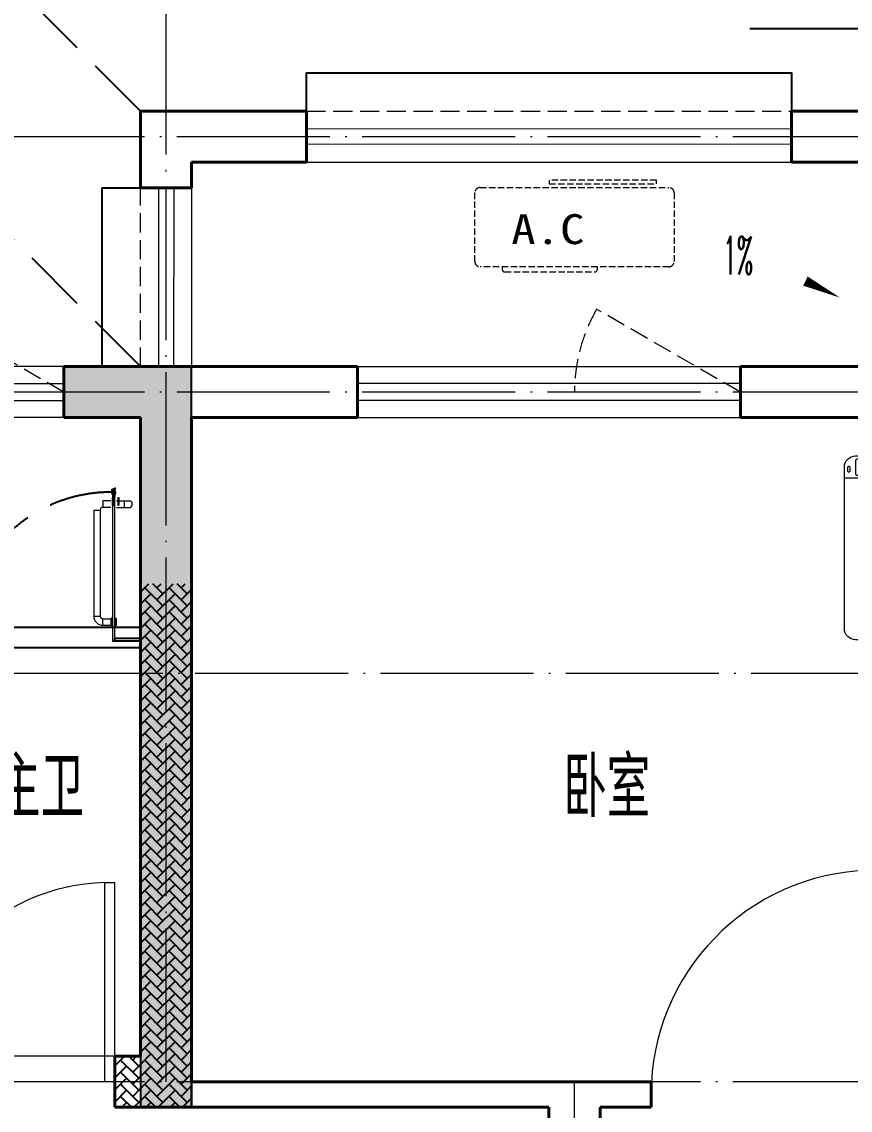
# Model space of a CAD drawing. Extents: x 27938 to 1042331, y -235042 to 1535213.
# Drawn here: x 708052 to 711297, y 679745 to 684007 of the extents above; entities that cross this region are included whole.
import ezdxf

# ---------------------------------------------------------------- set-up
doc = ezdxf.new("R2010")
doc.units = 0
doc.header["$LTSCALE"] = 1000
doc.header["$MEASUREMENT"] = 0
doc.linetypes.add('DASH', pattern=[0.35, 0.25, -0.1])
doc.linetypes.add('DOTE', pattern=[2.42, 2, -0.2, 0.02, -0.2])
for name, color, linetype in [('$RECOVER_210609100354-32', 7, 'Continuous'), ('COLUMN', 9, 'Continuous'), ('DIM_凝结', 3, 'Continuous'), ('IP-bath&kitchen-JOHNSON', 4, 'Continuous'), ('P-bath&kitchen-JOHNSON', 4, 'Continuous'), ('PUB_TEXT', 4, 'Continuous'), ('保温', 6, 'Continuous'), ('卫生间', 6, 'Continuous'), ('看线', 251, 'Continuous')]:
    doc.layers.add(name, color=color, linetype=linetype)
for name, color, linetype, lineweight in [('DOTE', 19, 'DOTE', 9), ('LVTRY', 1, 'Continuous', 13), ('PUB_HATCH', 8, 'Continuous', 9), ('WALL', 9, 'Continuous', 40), ('WINDOW', 8, 'Continuous', 15), ('平面-排水沟', 86, 'Continuous', 15), ('平面-栏杆', 135, 'Continuous', 15), ('平面-看线', 45, 'Continuous', 15), ('平面-空调预留孔', 173, 'Continuous', 15)]:
    doc.layers.add(name, color=color, linetype=linetype, lineweight=lineweight)
doc.styles.add('_TCH_DIM', font='SIMPLEX.shx', dxfattribs={"width": 0.6, "oblique": 10, "bigfont": 'hztxt.shx'})
doc.styles.get("Standard").update_dxf_attribs({"font": 'gbenor.shx', "bigfont": 'gbcbig.shx'})
doc.styles.add('黑体', font='simhei.ttf')
pattern_1 = [(45, (0, 0), (0, 47.4157523), [100.584, -33.528]), (135, (23.708, 23.708), (3e-15, 47.4157523), [100.584, -33.528])]

# ---------------------------------------------------------------- blocks, each defined once
blk = doc.blocks.new('rrrrrrrrrrrra')
at = {"color": 0}
for p, q in [((252.6, 483.7), (-87.4, 483.7)), ((-112.4, 458.7), (-112.4, 324.3)), ((277.6, 324.3), (277.6, 458.7)), ((-112.4, 324.3), (-63.7, -103.4)), ((277.6, 324.3), (227.5, -115.6)), ((-59.1, 271.1), (224.3, 271.1)), ((-20.6, 232.4), (-34.2, 153.6)), ((185.8, 232.4), (-20.6, 232.4)), ((185.8, 232.4), (199.4, 153.6)), ((191.3, 200.5), (-26.1, 200.5))]:
    blk.add_line(p, q, dxfattribs=at)
for centre, radius, start, end in [((-87.4, 458.7), 25, 90, 180), ((252.6, 458.7), 25, 0, 90), ((-59.1, 324.3), 53.3, 180, 270), ((224.3, 324.3), 53.3, 270, 0), ((-322.6, 209.8), 293.8, 333.5369, 351.4828), ((487.8, 209.8), 293.8, 188.5172, 206.4631), ((149, -3.2), 224.1, 158.5202, 180), ((16.2, -3.2), 224.1, 0, 21.4798), ((83.8, -63.6), 152.8, 195.0773, 340.1181)]:
    blk.add_arc(centre, radius, start, end, dxfattribs=at)
blk = doc.blocks.new('A$C1E0F638F')
at = {"color": 0}
for points in [[(499.7, 435.1), (499.7, 85.1), (0, 85.1), (0, 435.1)], [(269.9, 30), (229.9, 30), (229.9, 195), (269.9, 195)], [(119.9, 0), (179.9, 0), (179.9, 60), (119.9, 60)], [(146.9, 55), (152.9, 55), (152.9, 5), (146.9, 5)], [(379.9, 0), (319.9, 0), (319.9, 60), (379.9, 60)], [(352.9, 55), (346.9, 55), (346.9, 5), (352.9, 5)], [(229.9, 30), (269.9, 30), (269.9, 10), (229.9, 10)]]:
    blk.add_lwpolyline(points, close=True, dxfattribs=at)
blk.add_lwpolyline([(269.9, 60), (279.9, 60), (279.9, 0), (219.9, 0), (219.9, 60), (229.9, 60)], dxfattribs=at)
blk.add_circle((249.9, 236.3), 26, dxfattribs=at)
blk = doc.blocks.new('135')
blk.add_hatch(color=0).paths.add_polyline_path([(4.8, 1.8), (3.6, -1), (-4.7, 2.5), (-3.5, 5.3)])
at = {"color": 0}
for p, q in [((-6.3, 2.6), (5.4, -2.3)), ((-5.7, 2.9), (-5.2, 2.7)), ((-5.6, 18.9), (-3.4, 19.4)), ((-3.4, 19.4), (-5.5, 19.4)), ((5.2, 10.9), (-5.3, 10.9)), ((5.2, 9.7), (-5.2, 9.7)), ((-5.2, 2.7), (-3.8, 5.9)), ((-5, 10.9), (-5, 30.5)), ((-3.8, 5.9), (5.4, 2.1)), ((0, 0), (0, 39.1)), ((5.6, 18.9), (3.4, 19.3)), ((3.4, 19.3), (5.6, 19.3)), ((4.1, -1.2), (5.4, 2.1)), ((5, 10.9), (5, 32.3)), ((4.1, -1.2), (5.7, -1.8))]:
    blk.add_line(p, q, dxfattribs=at)
for centre, radius, start, end in [((6.2, 15.8), 13.5, 151.0147, 204.8403), ((13.5, 4.2), 20.5, 163.0924, 182.0012), ((-6, 3.6), 1, 184.2275, 248.4661), ((8.6, 15.5), 14.6, 166.278, 198.0953), ((13.5, 4.2), 19.5, 163.7443, 182.5269), ((-5.5, 3.3), 0.5, 181.9385, 247.2597), ((-5.2, 22.1), 0.5, 335.7643, 151.0147), ((3.8, 18.1), 9.42, 155.7643, 171.9773), ((5.2, 22.3), 0.5, 29.8425, 204.574), ((-5.9, 17.2), 11.7, 10.475, 24.574), ((29.1, 6.7), 24, 172.9439, 199.2318), ((-6.3, 15.4), 12.4, 338.6449, 16.0476), ((-6, 15.8), 13.4, 334.9111, 29.8425), ((26.4, 6.3), 20.6, 169.1454, 199.9526), ((5.9, -1.2), 1.17, 247.4597, 19.9526), ((5.9, -1.4), 0.5, 247.4597, 19.2318)]:
    blk.add_arc(centre, radius, start, end, dxfattribs=at)
blk.add_open_spline([(-5, 30.5), (-4.1, 31.3), (-2.3, 33), (0.9, 29.2), (3.5, 31.1), (5, 32.3)], degree=3, knots=[0, 0, 0, 0, 3.066329, 6.218313, 11.124135, 11.124135, 11.124135, 11.124135], dxfattribs=at)
blk = doc.blocks.new('SDFAWERAWER')
at = {"layer": 'LVTRY', "color": 0}
for p, q in [((593941.2, -1242210.1), (593783.7, -1242594.8)), ((593964.6, -1242219.7), (593807.2, -1242604.4)), ((593941.2, -1242210.1), (593964.6, -1242219.7)), ((593987.8, -1242190.5), (593978.2, -1242214)), ((594007.5, -1242226), (593978.2, -1242214)), ((594017.1, -1242202.5), (593987.8, -1242190.5)), ((594015.8, -1242220.4), (594027.2, -1242192.7)), ((594015.8, -1242220.4), (594021.7, -1242222.8)), ((594025.7, -1242203.9), (594018.5, -1242221.5)), ((594018.5, -1242221.5), (594021.5, -1242220.3)), ((594025.4, -1242210.8), (594021.5, -1242220.3)), ((594022.6, -1242220.7), (594021.7, -1242222.8)), ((594021.7, -1242222.8), (594023.9, -1242221.9)), ((594022.6, -1242211.4), (594029.8, -1242193.8)), ((594024.2, -1242221.4), (594023.9, -1242221.9)), ((594025.4, -1242210.8), (594031.1, -1242196.8)), ((594027.2, -1242192.7), (594033, -1242195.1)), ((594029.8, -1242193.8), (594031.1, -1242196.8)), ((594032.2, -1242197.2), (594033, -1242195.1)), ((594033, -1242195.1), (594034, -1242197.4)), ((594033.8, -1242197.9), (594034, -1242197.4)), ((594047.3, -1242200.9), (594035.9, -1242228.7)), ((594035.9, -1242228.7), (594038.6, -1242229.7)), ((594037.3, -1242210.8), (594088, -1242231.6)), ((594038.6, -1242229.7), (594045.2, -1242213.6)), ((594038.6, -1242229.7), (594041.6, -1242228.5)), ((594041.6, -1242228.5), (594051.2, -1242205)), ((594049.9, -1242202), (594043.3, -1242218.2)), ((594047.3, -1242200.9), (594049.9, -1242202)), ((594049.9, -1242202), (594051.2, -1242205)), ((594057.1, -1242246.3), (594066.7, -1242222.8)), ((594027.7, -1242234.3), (594078.4, -1242255)), ((593783.7, -1242594.8), (593807.2, -1242604.4)), ((593803.2, -1242641.3), (593812.8, -1242617.9)), ((593803.2, -1242641.3), (593832.6, -1242653.3)), ((593812.8, -1242617.9), (593842.2, -1242629.9)), ((593842.2, -1242629.9), (593832.6, -1242653.3)), ((593833.8, -1242656.3), (593832.6, -1242653.3)), ((593845.2, -1242628.6), (593833.8, -1242656.3)), ((593836.5, -1242657.4), (593833.8, -1242656.3)), ((593847.8, -1242629.7), (593836.5, -1242657.4)), ((593845.2, -1242628.6), (593842.2, -1242629.9)), ((593847.8, -1242629.7), (593845.2, -1242628.6)), ((593847.1, -1242661.8), (593858.5, -1242634.1)), ((593849.8, -1242662.9), (593861.2, -1242635.2)), ((593852.1, -1242661.9), (593862.1, -1242637.4)), ((593858.5, -1242634.1), (593861.2, -1242635.2)), ((593861.2, -1242635.2), (593862.1, -1242637.4)), ((593847.1, -1242661.8), (593849.8, -1242662.9))]:
    blk.add_line(p, q, dxfattribs=at)
blk.add_lwpolyline([(593823.5, -1242717), (594045.8, -1242173.9), (594036.5, -1242170.2), (593814.2, -1242713.2)], close=True, dxfattribs=at)
blk.add_arc((594075.3, -1242240), 15.3, 281.7932, 33.7019, dxfattribs=at)
for centre, major_axis, start_param, end_param in [((593974.2, -1242223.6), (3.93, 9.6), 0, 1.570796), ((593816.8, -1242608.3), (13.5, 33.1), 1.570796, 3.141593), ((593816.8, -1242608.3), (3.93, 9.6), 1.570796, 3.141593)]:
    blk.add_ellipse(centre, major_axis=major_axis, ratio=1, start_param=start_param, end_param=end_param, dxfattribs=at)
at = {"layer": 'P-bath&kitchen-JOHNSON', "color": 0, "linetype": 'DASH'}
blk.add_arc((593809.8, -1242714), 586.2, 67.5369, 157.1325, dxfattribs=at)
at = {"layer": 'LVTRY', "color": 8, "xscale": -1, "rotation": 157.7329157530927}
blk.add_blockref('135', (594045.3, -1242161.9), dxfattribs=at)
blk = doc.blocks.new('A$C5DCB2F21')
at = {"layer": 'IP-bath&kitchen-JOHNSON', "color": 0}
for p, q in [((-68.3, -213.2), (-157.7, -275)), ((68.2, -213.2), (157.6, -275)), ((-0.1, -261.4), (-0.1, -424.7))]:
    blk.add_line(p, q, dxfattribs=at)
for centre, major_axis, ratio, start_param, end_param in [((0, -178.8), (-51, 0), 0.990052, -1.36297, 4.504563), ((0, -177.8), (-26.8, 0), 0.994812, -1.167677, 4.309269)]:
    blk.add_ellipse(centre, major_axis=major_axis, ratio=ratio, start_param=start_param, end_param=end_param, dxfattribs=at)
at = {"layer": 'LVTRY', "color": 0}
for p, q in [((73.6, 0), (-73.6, 0)), ((-10.5, -173.5), (-10.5, -49.3)), ((10.6, -173.5), (10.6, -49.3))]:
    blk.add_line(p, q, dxfattribs=at)
blk.add_lwpolyline([(73.6, 0), (73.6, -15.8), (-73.6, -15.8), (-73.6, 0)], dxfattribs=at)
for points in [[(-26.3, -30.7, -0.364142), (-37.8, -15.8, -0.020495)], [(-10.5, -49.4, 0.214893), (-26.3, -30.7, 7.649644)], [(10.6, -49.3, -0.21439), (26.3, -30.7, -7.649644)], [(26.3, -30.7, 0.364142), (37.8, -15.8, 0.020495)]]:
    blk.add_lwpolyline(points, format="xyb", dxfattribs=at)
blk.add_arc((0, -173.5), 10.5, 180, 0, dxfattribs=at)
for centre, major_axis, ratio, start_param, end_param in [((0, -181.3), (53.6, 0), 0.987577, 1.76809, 7.656688), ((-12.4, -164.7), (0, 1.43), 0.85, -1.570796, 4.712389), ((12.5, -164.7), (0, 1.43), 0.85, 4.712389, 10.995574), ((-12.4, -189.2), (0, 1.43), 0.85, 4.712389, 10.995574), ((12.5, -189.2), (0, 1.43), 0.85, 4.712389, 10.995574)]:
    blk.add_ellipse(centre, major_axis=major_axis, ratio=ratio, start_param=start_param, end_param=end_param, dxfattribs=at)
blk = doc.blocks.new('fgdfsdfsfssfes')
at = {"layer": '$RECOVER_210609100354-32', "color": 8}
for points in [[(575943.8, 371358.3), (575943.8, 370458), (575693.8, 370458)], [(575893.8, 371358.3), (575893.8, 370558), (575693.8, 370558)]]:
    blk.add_lwpolyline(points, dxfattribs=at)
at = {"layer": 'IP-bath&kitchen-JOHNSON', "color": 8}
for p, q in [((575943.8, 370538), (577293.8, 370538)), ((575943.8, 370503), (576593.8, 370503)), ((575943.8, 370493), (576593.8, 370493)), ((576593.8, 370493), (576593.8, 370503)), ((577293.8, 370493), (577193.8, 370493)), ((577193.8, 370483), (577193.8, 370493)), ((577293.8, 370483), (577193.8, 370483)), ((575943.8, 370458), (577293.8, 370458))]:
    blk.add_line(p, q, dxfattribs=at)
at = {"layer": 'LVTRY', "color": 8}
blk.add_lwpolyline([(576293.8, 368858.3), (575693.8, 368858.3), (575693.8, 369658.3), (576293.8, 369658.3)], close=True, dxfattribs=at)
at = {"layer": 'IP-bath&kitchen-JOHNSON', "color": 8, "rotation": 22.25976934310711}
blk.add_blockref('SDFAWERAWER', (-443124.7, 1295643.5), dxfattribs=at)
at = {"layer": 'LVTRY', "color": 8, "rotation": 90.008488524447}
blk.add_blockref('A$C5DCB2F21', (575943.8, 370983.3), dxfattribs=at)
at = {"layer": 'LVTRY', "color": 8, "extrusion": (0, 0, -1), "xscale": -1, "zscale": -1, "rotation": 270}
blk.add_blockref('rrrrrrrrrrrra', (-576177.5, 369975.6), dxfattribs=at)
at = {"layer": 'LVTRY', "color": 8, "xscale": -1, "rotation": 270}
blk.add_blockref('A$C1E0F638F', (575758.7, 369008.6), dxfattribs=at)
blk = doc.blocks.new('HFHFHFHFTF')
at = {"layer": 'PUB_HATCH'}
blk.add_hatch(color=256, dxfattribs=at).paths.add_polyline_path([(562116.6, 373623.7), (562416.6, 373623.7), (562416.6, 370923.7), (562616.6, 370923.7), (562616.6, 373823.7), (562116.6, 373823.7)])
at = {"layer": 'COLUMN', "color": 8}
for p, q in [((562616.6, 373823.7), (562116.6, 373823.7)), ((562116.6, 373823.7), (562116.6, 373623.7)), ((562616.6, 370923.7), (562616.6, 373823.7)), ((562116.6, 373623.7), (562416.6, 373623.7)), ((562416.6, 373623.7), (562416.6, 370923.7)), ((562416.6, 370923.7), (562616.6, 370923.7))]:
    blk.add_line(p, q, dxfattribs=at)
blk = doc.blocks.new('A$C001338C2')
at = {"color": 0}
for p, q in [((845, 303.6), (55, 303.6)), ((109.1, 214.8), (109.1, 303.6)), ((0, 248.6), (0, 22)), ((900, 22), (900, 248.6)), ((22, 0), (878, 0))]:
    blk.add_line(p, q, dxfattribs=at)
at = {"color": 0, "lineweight": 5}
for p, q in [((900, 214.8), (0, 214.8)), ((900, 143.2), (0, 143.2))]:
    blk.add_line(p, q, dxfattribs=at)
at = {"color": 0}
for points in [[(73.1, 275), (56.8, 275, -0.414214), (51.3, 280.5), (51.3, 283.4, -0.414214), (56.8, 288.9), (73.1, 288.9, -0.414214), (78.6, 283.4), (78.6, 280.5, -0.414214)], [(89.2, 226.4), (22.2, 226.4, -0.414214), (16.7, 231.9), (16.7, 243.1, -0.414214), (22.2, 248.6), (89.2, 248.6, -0.414214), (94.7, 243.1), (94.7, 231.9, -0.414214)]]:
    blk.add_lwpolyline(points, format="xyb", close=True, dxfattribs=at)
for centre, radius, start, end in [((55, 248.6), 55, 90, 180), ((845, 248.6), 55, 360, 90), ((22, 22), 22, 180, 270), ((878, 22), 22, 270, 360)]:
    blk.add_arc(centre, radius, start, end, dxfattribs=at)
blk = doc.blocks.new('VDVDVDCZSCCS')
at = {"layer": '保温', "linetype": 'ByBlock', "ltscale": 10}
h = blk.add_hatch(dxfattribs=at)
h.set_pattern_fill('AR-HBONE', color=251, scale=55)
h.set_pattern_definition(pattern_1)
h.paths.add_polyline_path([(538016.6, 372973.7), (538016.7, 370923.7), (538216.7, 370923.7), (538216.6, 372973.7)])
h = blk.add_hatch(dxfattribs=at)
h.set_pattern_fill('AR-HBONE', color=251, scale=55)
h.set_pattern_definition(pattern_1)
h.paths.add_polyline_path([(538016.7, 370923.7), (538016.7, 371123.7), (537916.7, 371123.7), (537916.7, 370923.7)])
at = {"layer": '保温', "color": 251, "linetype": 'ByBlock', "ltscale": 10}
blk.add_line((538216.7, 371023.7), (538216.7, 370923.7), dxfattribs=at)
blk = doc.blocks.new('HFTHFFGHFH')
at = {"layer": 'DOTE', "linetype": 'DOTE', "ltscale": 0.3}
for p, q in [((562516.6, 602648.8), (562516.6, 612948.8)), ((587116.6, 606348.8), (534316.6, 606348.8)), ((587116.6, 605348.8), (534316.6, 605348.8)), ((534316.6, 604248.8), (587116.6, 604248.8)), ((587116.6, 602648.8), (534316.6, 602648.8)), ((564116.6, 594448.8), (564116.6, 602648.8))]:
    blk.add_line(p, q, dxfattribs=at)
blk = doc.blocks.new('BFBTCSD')
at = {"layer": '卫生间', "color": 159, "linetype": 'DASH', "true_color": 0x22346e}
for p, q in [((705116.6, 683657.2), (706016.6, 684557.2)), ((705116.6, 682657.2), (706016.6, 683557.2))]:
    blk.add_line(p, q, dxfattribs=at)
blk = doc.blocks.new('gsergvr')
at = {"layer": '平面-空调预留孔', "color": 0, "linetype": 'DASH', "ltscale": 0.1}
for p, q in [((34075.4, 17176.2), (34075.4, 17166.2)), ((34448.2, 17166.2), (34448.2, 17176.2)), ((34085.4, 17156.2), (34438.2, 17156.2))]:
    blk.add_line(p, q, dxfattribs=at)
blk.add_lwpolyline([(34728.6, 17176.2), (33988.6, 17176.2, -0.414214), (33968.6, 17196.2), (33968.6, 17466.2, -0.414214), (33988.6, 17486.2), (34728.6, 17486.2, -0.414214), (34748.6, 17466.2), (34748.6, 17196.2, -0.414214)], format="xyb", close=True, dxfattribs=at)
blk.add_lwpolyline([(34679.3, 17515.3), (34259.5, 17515.3), (34259.5, 17500.2), (34679.3, 17500.2)], close=True, dxfattribs=at)
for centre, start, end in [((34085.4, 17166.2), 180, 270), ((34438.2, 17166.2), 270, 0)]:
    blk.add_arc(centre, 10, start, end, dxfattribs=at)
at = {"layer": '平面-空调预留孔', "color": 0, "linetype": 'DASH', "ltscale": 0.1, "style": '黑体', "width": 1.2}
blk.add_text('A.C', height=117.05, dxfattribs=at).set_placement((34110.9, 17264.8))
blk = doc.blocks.new('rtyryrtyeeretee')
at = {"layer": '平面-空调预留孔', "color": 8}
blk.add_blockref('gsergvr', (635673.5, 326705.8), dxfattribs=at)
blk = doc.blocks.new('$DorLib2D$00000001')
for p, q in [((0.45, 0.975), (0.5, 0.975)), ((0.45, 0), (0.45, 0.975)), ((0.5, 0), (0.5, 0.975)), ((0.5, 0), (0.45, 0))]:
    blk.add_line(p, q)
at = {"lineweight": 13}
blk.add_arc((0.475, 0), 0.975, 91.4693, 180, dxfattribs=at)
blk = doc.blocks.new('$WINLIB2D$00000001')
at = {"color": 0}
for points in [[(-0.5, 0.5), (-0.5, -0.5)], [(-0.5, 0.5), (0.5, 0.5)], [(0.5, -0.5), (0.5, 0.5)], [(0.5, 0.1667), (-0.5, 0.1667)], [(0.5, -0.1667), (-0.5, -0.1667)], [(-0.5, -0.5), (0.5, -0.5)]]:
    blk.add_lwpolyline(points, dxfattribs=at)

msp = doc.modelspace()

# ---------------------------------------------------------------- linework, layer by layer
at = {"layer": 'DIM_凝结'}
msp.add_line((711846.6, 683979.8), (710903.3, 683979.8), dxfattribs=at)
at = {"layer": 'WALL', "color": 8}
for p, q in [((708516.6, 683657.2), (709166.6, 683657.2)), ((708516.6, 683657.2), (708516.6, 683357.2)), ((709166.6, 683657.2), (709166.6, 683457.2)), ((711716.6, 683657.2), (711066.6, 683657.2)), ((711066.6, 683457.2), (711066.6, 683657.2)), ((708716.6, 683457.2), (709166.6, 683457.2)), ((708716.6, 683457.2), (708716.6, 683357.2)), ((711516.6, 683457.2), (711066.6, 683457.2)), ((708716.6, 683357.2), (708516.6, 683357.2)), ((708616.6, 682657.2), (708216.6, 682657.2)), ((708216.6, 682657.2), (708216.6, 682457.2)), ((709366.5, 682657.2), (708616.6, 682657.2)), ((709366.5, 682457.2), (709366.5, 682657.2)), ((711616.6, 682657.2), (710866.5, 682657.2)), ((710866.5, 682657.2), (710866.5, 682457.2)), ((708216.6, 682457.2), (708516.6, 682457.2)), ((708516.6, 682457.2), (708516.6, 679957.2)), ((708716.6, 682457.2), (708716.6, 679857.2)), ((708716.6, 682457.2), (709366.5, 682457.2)), ((710866.5, 682457.2), (711516.6, 682457.2)), ((708516.6, 679957.2), (708416.6, 679957.2)), ((708416.6, 679957.2), (708416.6, 679757.2)), ((710216.6, 679857.2), (708716.6, 679857.2)), ((710516.6, 679857.2), (710216.6, 679857.2)), ((710516.6, 679757.2), (710516.6, 679857.2)), ((708416.6, 679757.2), (708616.6, 679757.2)), ((710116.6, 679757.2), (708616.6, 679757.2)), ((710116.6, 679757.2), (710116.6, 679657.2)), ((710316.6, 679757.2), (710516.6, 679757.2)), ((710316.6, 679657.2), (710316.6, 679757.2))]:
    msp.add_line(p, q, dxfattribs=at)
at = {"layer": 'WINDOW'}
msp.add_line((708416.6, 679957.2), (707616.6, 679957.2), dxfattribs=at)
at = {"layer": 'WINDOW', "color": 8, "linetype": 'DASH', "ltscale": 0.3}
for points in [[(710866.5, 682557.2), (710303.4, 682881.8, 0.131485), (710216.5, 682557.2)], [(708216.6, 682557.2), (707826.8, 682782.1, 0.131605), (707766.6, 682557.2)]]:
    msp.add_lwpolyline(points, format="xyb", dxfattribs=at)
at = {"layer": '平面-排水沟', "color": 8}
msp.add_lwpolyline([(710970.4, 683064, 0, 0, 0), (711256.5, 682927.1, 0, 40, 0), (711121.2, 682991.9, 0, 0, 0)], format="xyseb", dxfattribs=at)
at = {"layer": '平面-栏杆', "color": 8}
for points in [[(711066.6, 683587.2), (709166.6, 683587.5)], [(711066.6, 683527.2), (709166.6, 683527.5)], [(708586.9, 683357.2), (708586.6, 682657.2)], [(708646.9, 683357.2), (708646.6, 682657.2)]]:
    msp.add_lwpolyline(points, dxfattribs=at)
at = {"layer": '平面-看线', "color": 8, "linetype": 'DASH', "ltscale": 0.3}
msp.add_line((708516.6, 682657.2), (708516.9, 683357.2), dxfattribs=at)
msp.add_lwpolyline([(709166.6, 683657.2), (711066.6, 683657.2)], dxfattribs=at)
at = {"layer": '平面-看线', "color": 8}
for points in [[(709166.6, 683457.2), (711066.6, 683457.2)], [(708716.9, 683357.2), (708716.6, 682657.2)]]:
    msp.add_lwpolyline(points, dxfattribs=at)
at = {"layer": '看线', "color": 8, "ltscale": 0.5}
for points in [[(709166.6, 683657.2), (709166.6, 683807.2), (711066.6, 683807.2), (711066.6, 683657.2)], [(708366.9, 682657.2), (708366.9, 683357.2), (708516.9, 683357.2)]]:
    msp.add_lwpolyline(points, dxfattribs=at)

# ---------------------------------------------------------------- block references
msp.add_blockref('HFTHFFGHFH', (146100, 77208.4))
at = {"color": 8, "xscale": -1}
msp.add_blockref('BFBTCSD', (1413633.2, 0), dxfattribs=at)
at = {"color": 8}
for name, p in [('HFHFHFHFTF', (146100, 308833.4)), ('rtyryrtyeeretee', (40184.5, 339166.1)), ('fgdfsdfsfssfes', (131222.9, 311098.8)), ('VDVDVDCZSCCS', (170500, 308833.4))]:
    msp.add_blockref(name, p, dxfattribs=at)
at = {"layer": 'WINDOW'}
for name, p, xscale, yscale, zscale, rotation in [('$WINLIB2D$00000001', (707766.6, 682557.2), -900, -200, -900, 359.9999999997555), ('$WINLIB2D$00000001', (710116.5, 682557.2), 1500, -200, 1500, 359.9999999997555), ('$DorLib2D$00000001', (710966.6, 679807.2), -900, -900, -900, 180.0000066949702), ('$DorLib2D$00000001', (708016.6, 679857.2), -800, -800, -800, 179.9999999964797)]:
    msp.add_blockref(name, p, dxfattribs=dict(at, xscale=xscale, yscale=yscale, zscale=zscale, rotation=rotation))
at = {"layer": '平面-空调预留孔', "color": 8, "xscale": -0.8000000000465648, "yscale": 0.8000000000465648, "zscale": 0.8000000000465646, "rotation": 89.99999976656984}
msp.add_blockref('A$C001338C2', (711516.6, 682307.4), dxfattribs=at)

# ---------------------------------------------------------------- texts
at = {"layer": 'PUB_TEXT', "color": 8}
for s, p in [('主卫', (707955.2, 680891.5)), ('卧室', (710172.9, 680891.5))]:
    msp.add_text(s, height=236.31, dxfattribs=at).set_placement(p)
at = {"layer": '平面-排水沟', "color": 8, "style": '_TCH_DIM', "width": 0.423529}
msp.add_text('1%', height=148.75, dxfattribs=at).set_placement((710798.5, 683017.7))

doc.saveas('drawing.dxf')
